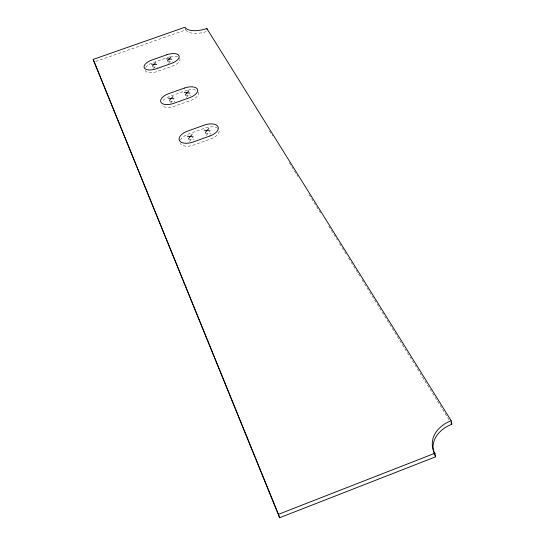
<?xml version="1.0" encoding="UTF-8"?>
<svg xmlns="http://www.w3.org/2000/svg" width="545" height="545" viewBox="0 0 545 545"><rect width="100%" height="100%" fill="white"/><g stroke="black" fill="none" stroke-linecap="round" stroke-linejoin="round"><path stroke-width="0.41" stroke-dasharray="2.73 2.04" d="M206.214 135.467L209.696 131.413M189.435 141.496L192.984 137.408M186.254 97.501L189.612 93.801M170.367 103.155L173.794 99.428M168.364 63.479L171.607 60.086M153.288 68.799L156.592 65.386M95.682 61.503L185.716 29.927A18.435 8.27 -16.1 0 0 206.828 31.44M167.363 61.585L172.622 61.98M152.334 66.885L157.553 67.294M185.143 95.395L190.736 95.906M169.311 101.023L174.863 101.554M204.975 133.109L210.956 133.763M188.257 139.111L194.19 139.786M269.543 130.895L272.691 135.957M289.3 162.689L297.829 176.416M309.056 194.483L321.632 214.716M328.812 226.277L337.341 240.004M339.59 243.615L346.77 255.176M348.568 258.071L359.795 276.131M362.037 279.742L449.591 420.645M185.13 27.918L185.716 29.927M219.213 131.059A11.595 6.043 -16.7 0 1 210.854 138.886L193.979 144.956A11.608 6.056 -17.2 0 1 180.313 143.369M217.687 128.273A11.595 6.043 -16.7 0 0 205.111 128.061L188.495 134.022A11.608 6.056 -17.2 0 0 180.443 140.106M179.748 58.335A10.396 4.851 -17 0 1 172.309 66.163L157.158 71.511A10.409 4.864 -17.4 0 1 145.14 70.55M169.638 56.878A10.396 4.851 -17 0 0 167.703 57.463L152.757 62.73A10.409 4.864 -17.4 0 0 145.386 67.887M170.292 56.728A10.396 4.851 -17 0 1 178.808 57.341M198.216 91.989A10.961 5.396 -16.9 0 1 190.518 100.518L174.55 106.207A10.975 5.409 -17.3 0 1 161.763 104.96M187.432 90.232A10.961 5.396 -16.9 0 0 185.389 90.845L169.652 96.438A10.975 5.409 -17.3 0 0 161.96 102.024M188.12 90.068A10.961 5.396 -16.9 0 1 197.188 90.872"/><path stroke-width="0.82" d="M205.336 132.537L208.824 128.484M188.529 138.566L192.085 134.492M185.389 94.667L188.754 90.974M169.481 100.328L172.908 96.608M167.513 60.747L170.769 57.361M152.416 66.068L155.727 62.661M279.612 517.75L278.468 514.31L434.917 453.249A32.312 24.293 -5.9 0 1 451.158 420.706L206.821 28.483A18.462 8.25 -16.1 0 1 184.932 27.25L93.161 59.419L279.612 517.75L435.653 456.805A32.237 24.307 -5.8 0 1 451.839 424.255L451.158 420.706M166.518 58.86L171.777 59.241M151.462 64.16L156.688 64.562M184.278 92.568L189.878 93.072M168.419 98.202L173.984 98.727M204.096 130.18L210.077 130.827M187.344 136.196L193.284 136.863M450.94 422.811L451.839 424.255M93.161 59.419L278.468 514.31M206.821 28.483L207.202 29.832M434.917 453.249L435.653 456.805M209.968 135.943L193.066 142.02A11.629 6.043 -17.2 0 1 179.407 140.494A11.629 6.043 -17.2 0 1 187.589 131.113L204.239 125.146A11.615 6.029 -16.7 0 1 217.986 126.644A11.615 6.029 -16.7 0 1 209.968 135.943M184.53 88.031L168.766 93.631A10.995 5.396 -17.3 0 0 160.877 102.181A10.995 5.396 -17.3 0 0 173.664 103.373L189.653 97.678A10.975 5.382 -16.9 0 0 197.392 89.196A10.975 5.382 -16.9 0 0 184.53 88.031M166.859 54.745L151.892 60.018A10.423 4.851 -17.4 0 0 144.275 67.852A10.423 4.851 -17.4 0 0 156.286 68.772L171.464 63.418A10.409 4.837 -17 0 0 178.937 55.631A10.409 4.837 -17 0 0 166.859 54.745"/></g></svg>
